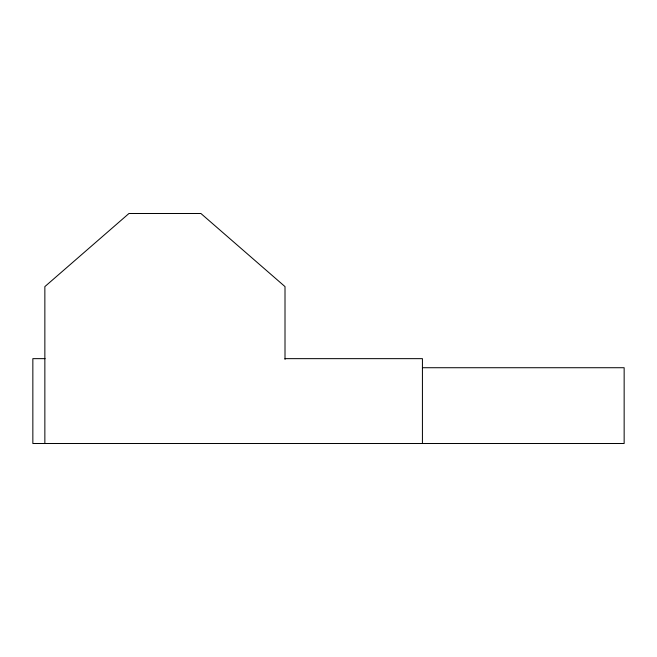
<?xml version="1.0" encoding="UTF-8"?>
<svg xmlns="http://www.w3.org/2000/svg" width="657" height="657" viewBox="0 0 657 657"><rect width="100%" height="100%" fill="white"/><g stroke="black" fill="none" stroke-linecap="round" stroke-linejoin="round"><path stroke-width="0.99" d="M45.078 358.648L32.85 358.648L32.85 443.508L624.15 443.508L624.15 367.723L422.426 367.723M285.007 358.648L422.426 358.648L422.426 443.508M285.007 359.412L285.007 286.608L200.902 213.492L128.961 213.492L44.857 286.608L44.857 443.508"/></g></svg>
